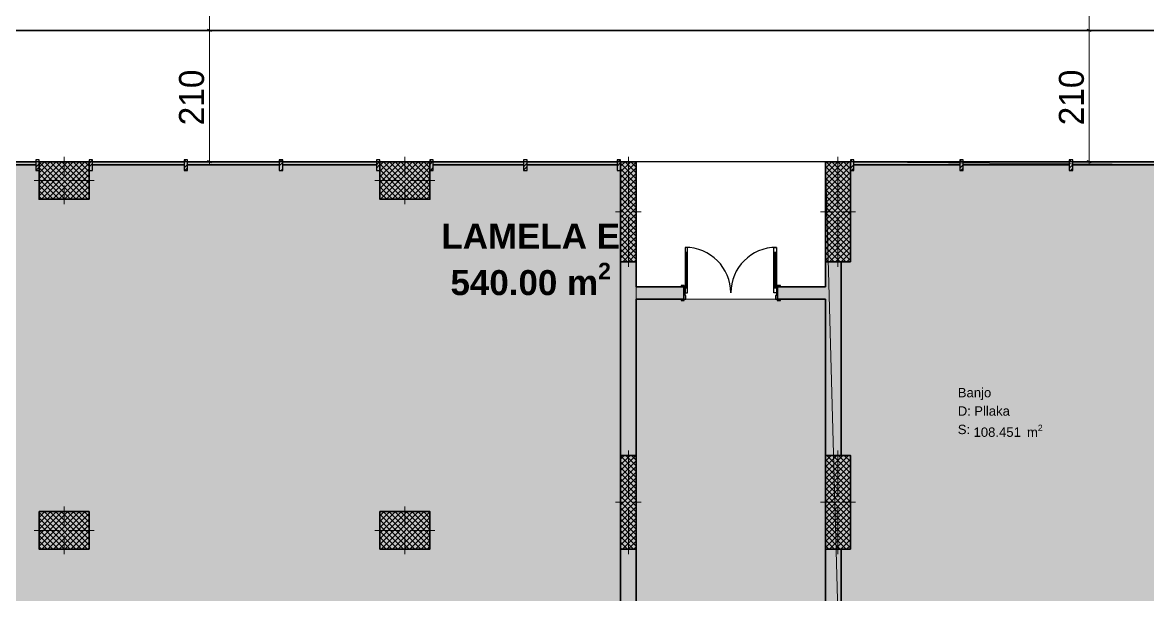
# Model space of a CAD drawing. Header units: millimetres. Extents: x -5491 to 122470, y -101890 to 30952.
# Drawn here: x 3784 to 21777, y -6926 to 2229 of the extents above; entities that cross this region are included whole.
import ezdxf
from ezdxf.enums import TextEntityAlignment as Align

# ---------------------------------------------------------------- set-up
doc = ezdxf.new("R2010")
doc.units = ezdxf.units.MM
doc.header["$MEASUREMENT"] = 0
for name, color, linetype in [('- lokalet e', 7, 'Continuous'), ('A - Alumil', 7, 'Continuous'), ('A - Dimensionimi', 7, 'Continuous'), ('A - Muret', 7, 'Continuous'), ('A - Pllaka Suteren', 7, 'Continuous'), ('A - Shtyllat', 7, 'Continuous'), ('Site & Landscape - Terrain', 7, 'Continuous')]:
    doc.layers.add(name, color=color, linetype=linetype)
for name, color, linetype, lineweight in [('- lokalet e_Pen_No__132', 255, 'Continuous', 0), ('0_Pen_No__132', 255, 'Continuous', 0), ('2D Drafting - General_Pen_No__102', 254, 'Continuous', 13), ('A - Alumil_Pen_No__102', 254, 'Continuous', 13), ('A - Alumil_Pen_No__42', 8, 'Continuous', 25), ('A - Fill Zone_Pen_No__102', 254, 'Continuous', 13), ('A - Muret_Pen_No__7', 7, 'Continuous', 35), ('A - Pllaka Suteren_Pen_No__42', 8, 'Continuous', 25), ('A - Shtyllat_Pen_No__1', 7, 'Continuous', 13), ('A - Shtyllat_Pen_No__7', 7, 'Continuous', 35), ('ARCHICAD Doors_Pen_No__42', 8, 'Continuous', 25), ('ARCHICAD Zone Stamps_Pen_No__1', 7, 'Continuous', 13), ('Site & Landscape - Terrain_Pen_No__42', 8, 'Continuous', 25)]:
    doc.layers.add(name, color=color, linetype=linetype, lineweight=lineweight)
for name, color, linetype, lineweight, true_color in [('A - Dimensionimi_Pen_No__156', 7, 'Continuous', 20, 0x54689e), ('A - Dimensionimi_Pen_No__176', 7, 'Continuous', 15, 0x93a0c6), ('A - Fill Zone_Pen_No__82', 7, 'Continuous', 20, 0xaaaaaa), ('A - Sutereni Polyline_Pen_No__4', 7, 'Continuous', 20, 0x029e21), ('Annotation - Text_Pen_No__82', 7, 'Continuous', 20, 0xaaaaaa)]:
    doc.layers.add(name, color=color, linetype=linetype, lineweight=lineweight, true_color=true_color)
doc.styles.add('GENERATED_STYLE_1', font='')
doc.styles.add('GENERATED_STYLE_2', font='')
doc.styles.add('GENERATED_STYLE_3', font='')
doc.styles.get('GENERATED_STYLE_1').set_extended_font_data('Arial')
doc.styles.get('GENERATED_STYLE_2').set_extended_font_data('Arial', bold=True)
doc.styles.get('GENERATED_STYLE_3').set_extended_font_data('Century Gothic')
doc.dimstyles.new('GENERATED_STYLE__1', dxfattribs={"dimtxt": 400, "dimasz": 47.5, "dimexe": 0.18, "dimexo": 0.0625, "dimgap": 0, "dimtad": 1, "dimdec": 0, "dimlfac": 0.1, "dimzin": 0, "dimdsep": 46, "dimtxsty": 'GENERATED_STYLE_3', "dimblk": 'ARROWHEAD_2', "dimblk1": 'ARROWHEAD_2', "dimblk2": 'ARROWHEAD_2', "dimcen": 0.09, "dimse1": 1, "dimse2": 1, "dimclrd": 256, "dimclre": 256, "dimclrt": 256, "dimadec": 0, "dimazin": 0, "dimtfac": 1, "dimtdec": 4, "dimtmove": 0, "dimatfit": 3, "dimfxl": 1, "dimtolj": 1, "dimtzin": 0, "dimarcsym": 0})
pattern_1 = [(45, (0, 0), (-45.96194, 45.96194), []), (135, (0, 0), (45.96194, 45.96194), [])]
pattern_2 = [(45, (0, 0), (-79.5495, 79.5495), []), (45, (-26.52, 26.52), (-79.5495, 79.5495), [])]

# ---------------------------------------------------------------- blocks, each defined once
blk = doc.blocks.new('Banjo_A - P26_3', base_point=(8469, -14651))
at = {"layer": '- lokalet e', "linetype": 'Continuous', "lineweight": 0, "true_color": 0x3f3f3f}
blk.add_hatch(color=250, dxfattribs=at).paths.add_polyline_path([(13322, -18946), (13350, -19001), (13350, -13601), (11600, -13601), (11850, -9401), (13600, -9401), (13600, 0), (0, 0), (55, -8581), (-1795, -8581), (-1795, -18946)])
at = {"layer": 'ARCHICAD Zone Stamps_Pen_No__1', "color": 7, "lineweight": 13, "insert": (8073, -14862), "char_height": 150, "attachment_point": 1, "style": 'GENERATED_STYLE_1'}
blk.add_mtext('\\A1;{\\pql;\\pt0,50;\\fArial|b0|i0|c0|p34;266.822\\fArial|b0|i0|c0|p34;\\A1{\\H.66x;\\S^  ;}\\fArial|b0|i0|c0|p34; m\\fArial|b0|i0|c0|p34;\\A1{\\H.66x;\\S2^  ;}}', dxfattribs=at)
at = {"layer": 'ARCHICAD Zone Stamps_Pen_No__1', "color": 7, "lineweight": 13, "style": 'GENERATED_STYLE_1'}
for tag, p in [('ROOM_NAME', (7820, -14273)), ('DUMMY_849', (8344, -14238)), ('floorCode', (7820, -14567)), ('stFloorCovering', (8084, -14567)), ('measuredAreaCode', (7820, -14862))]:
    blk.add_attdef(tag, text='', height=150, dxfattribs=at).set_placement(p, align=Align.TOP_LEFT)
blk = doc.blocks.new('Banjo_A - P27_4', base_point=(19392, -3998))
at = {"layer": '- lokalet e', "linetype": 'Continuous', "lineweight": 0, "true_color": 0x3f3f3f}
blk.add_hatch(color=250, dxfattribs=at).paths.add_polyline_path([(16978, -18946), (23178, -18946), (23178, -55), (16625, 0), (16875, -9151), (18900, -9151), (19048, -14536), (16950, -14751)])
at = {"layer": 'ARCHICAD Zone Stamps_Pen_No__1', "color": 7, "lineweight": 13, "insert": (18995, -4209), "char_height": 150, "attachment_point": 1, "style": 'GENERATED_STYLE_1'}
blk.add_mtext('\\A1;{\\pql;\\pt0,50;\\fArial|b0|i0|c0|p34;108.451\\fArial|b0|i0|c0|p34;\\A1{\\H.66x;\\S^  ;}\\fArial|b0|i0|c0|p34; m\\fArial|b0|i0|c0|p34;\\A1{\\H.66x;\\S2^  ;}}', dxfattribs=at)
at = {"layer": 'ARCHICAD Zone Stamps_Pen_No__1', "color": 7, "lineweight": 13, "style": 'GENERATED_STYLE_1'}
for tag, p in [('DUMMY_849', (19267, -3585)), ('ROOM_NAME', (18743, -3620)), ('floorCode', (18743, -3914)), ('stFloorCovering', (19006, -3914)), ('measuredAreaCode', (18743, -4209))]:
    blk.add_attdef(tag, text='', height=150, dxfattribs=at).set_placement(p, align=Align.TOP_LEFT)
blk = doc.blocks.new('Koridori_A - P34_11', base_point=(14961, -10940))
at = {"linetype": 'Continuous', "lineweight": 0, "true_color": 0x3f3f3f}
blk.add_hatch(color=250, dxfattribs=at).paths.add_polyline_path([(13625, -11391), (16669, -11367), (16669, -11376), (18645, -11376), (18650, -9421), (16625, -9401), (16625, -2200), (13600, -2200), (13600, -9401), (11850, -9401), (11850, -11401), (13625, -11376)])
at = {"layer": 'ARCHICAD Zone Stamps_Pen_No__1', "color": 7, "lineweight": 13, "char_height": 150, "attachment_point": 1, "style": 'GENERATED_STYLE_1'}
for s, insert in [('\\A1;{\\pql;\\pt0,50;\\fArial|b0|i0|c0|p34;35.220\\fArial|b0|i0|c0|p34;\\A1{\\H.66x;\\S^  ;}\\fArial|b0|i0|c0|p34; m\\fArial|b0|i0|c0|p34;\\A1{\\H.66x;\\S2^  ;}}', (14622, -10856)), ('\\A1;{\\pql;\\pt0,50;\\fArial|b0|i0|c0|p34;31.98\\fArial|b0|i0|c0|p34;\\A1{\\H.66x;\\S^  ;}\\fArial|b0|i0|c0|p34; m\\fArial|b0|i0|c0|p34;\\A1{\\H.66x;\\S^  ;}}', (14622, -11151))]:
    blk.add_mtext(s, dxfattribs=dict(at, insert=insert))
at = {"layer": 'ARCHICAD Zone Stamps_Pen_No__1', "color": 7, "lineweight": 13, "style": 'GENERATED_STYLE_1'}
for tag, p in [('ROOM_NAME', (14370, -10561)), ('DUMMY_849', (15076, -10527)), ('measuredAreaCode', (14370, -10856)), ('perimeterCode', (14370, -11151))]:
    blk.add_attdef(tag, text='', height=150, dxfattribs=at).set_placement(p, align=Align.TOP_LEFT)
blk = doc.blocks.new('Slab_1', base_point=(-1850, -19001))
at = {"layer": 'A - Pllaka Suteren_Pen_No__42', "color": 8, "linetype": 'Continuous', "lineweight": 25, "flags": 128}
blk.add_lwpolyline([(-1850, -19001), (52100, -19001), (52100, 0), (0, 0), (0, -8551), (-1850, -8551)], close=True, dxfattribs=at)
blk = doc.blocks.new('Slab_4', base_point=(59074, 6104))
at = {"layer": 'Site & Landscape - Terrain_Pen_No__42', "color": 8, "linetype": 'Continuous', "lineweight": 25, "flags": 128}
blk.add_lwpolyline([(59074, 6104), (52721, 6103, 0.198851), (51661, 5663), (50039, 4042, -0.198912), (48979, 3603), (3164, 3603, -0.198912), (2103, 4042), (478, 5667, 0.197577), (-575, 6106), (-672, 6106, 0.177982), (-3872, 4887), (-5491, 2967), (-4347, 2002), (-3440, 3129, -0.160167), (-1544, 4452, -0.275923), (-52, 4076), (1482, 2542, 0.198912), (2542, 2103), (49600, 2103, 0.198912), (50661, 2542), (52283, 4164, -0.198886), (53344, 4604), (59074, 4604)], format="xyb", close=True, dxfattribs=at)
blk = doc.blocks.new('Morph_1')
at = {"layer": 'Site & Landscape - Terrain_Pen_No__42', "color": 8, "linetype": 'Continuous', "lineweight": 25, "flags": 128}
for points in [[(0, 2103), (49600, 2103), (49661, 2103), (49783, 2113), (49904, 2133), (50023, 2162), (50139, 2201), (50251, 2250), (50359, 2308), (50462, 2374), (50560, 2448), (50661, 2542), (52283, 4164), (52384, 4258), (52481, 4332), (52584, 4399), (52692, 4456), (52805, 4505), (52921, 4544), (53039, 4574), (53160, 4594), (53282, 4604), (53344, 4604), (59074, 4604)], [(73150, 2), (1, -5)]]:
    blk.add_lwpolyline(points, dxfattribs=at)
blk = doc.blocks.new('*D317')
at = {"layer": 'A - Dimensionimi_Pen_No__176', "color": 253, "linetype": 'Continuous', "lineweight": 15, "true_color": 0x93a0c6}
for p, q in [((6742, 2121), (6805, 2085)), ((6773, 0), (6773, 2103)), ((6742, 18), (6805, -18)), ((6820, 0), (6727, 0)), ((6773, -31), (6773, 0))]:
    blk.add_line(p, q, dxfattribs=at)
at = {"layer": 'A - Dimensionimi_Pen_No__156', "color": 165, "lineweight": 20, "true_color": 0x54689e, "insert": (6693, 583), "char_height": 400, "attachment_point": 7, "rotation": 90, "style": 'GENERATED_STYLE_3'}
blk.add_mtext('\\A1;{\\pql;\\fCentury Gothic|b0|i0|c0|p34;210}', dxfattribs=at)
blk = doc.blocks.new('ARROWHEAD_2')
at = {"color": 0, "linetype": 'Continuous', "lineweight": 0}
for p, q in [((0, 0), (-1, 0)), ((-0.38, -0.66), (0.38, 0.66))]:
    blk.add_line(p, q, dxfattribs=at)
blk = doc.blocks.new('*D319')
at = {"layer": 'A - Dimensionimi_Pen_No__176', "color": 253, "linetype": 'Continuous', "lineweight": 15, "true_color": 0x93a0c6}
for p, q in [((6820, 3603), (6727, 3603)), ((6742, 3621), (6805, 3585)), ((6773, 2103), (6773, 3603)), ((6820, 2103), (6727, 2103)), ((6742, 2121), (6805, 2085)), ((6773, 0), (6773, 2103))]:
    blk.add_line(p, q, dxfattribs=at)
at = {"layer": 'A - Dimensionimi_Pen_No__156', "color": 165, "lineweight": 20, "true_color": 0x54689e, "insert": (6693, 2384), "char_height": 400, "attachment_point": 7, "rotation": 90, "style": 'GENERATED_STYLE_3'}
blk.add_mtext('\\A1;{\\pql;\\fCentury Gothic|b0|i0|c0|p34;150}', dxfattribs=at)
blk = doc.blocks.new('*D323')
at = {"layer": 'A - Dimensionimi_Pen_No__176', "color": 253, "linetype": 'Continuous', "lineweight": 15, "true_color": 0x93a0c6}
for p, q in [((20813, 2121), (20876, 2085)), ((20845, 0), (20845, 2103)), ((20813, 18), (20876, -18)), ((20892, 0), (20798, 0)), ((20845, -31), (20845, 0))]:
    blk.add_line(p, q, dxfattribs=at)
at = {"layer": 'A - Dimensionimi_Pen_No__156', "color": 165, "lineweight": 20, "true_color": 0x54689e, "insert": (20765, 583), "char_height": 400, "attachment_point": 7, "rotation": 90, "style": 'GENERATED_STYLE_3'}
blk.add_mtext('\\A1;{\\pql;\\fCentury Gothic|b0|i0|c0|p34;210}', dxfattribs=at)
blk = doc.blocks.new('*D324')
at = {"layer": 'A - Dimensionimi_Pen_No__176', "color": 253, "linetype": 'Continuous', "lineweight": 15, "true_color": 0x93a0c6}
for p, q in [((20892, 3603), (20798, 3603)), ((20813, 3621), (20876, 3585)), ((20845, 2103), (20845, 3603)), ((20892, 2103), (20798, 2103)), ((20813, 2121), (20876, 2085)), ((20845, 0), (20845, 2103))]:
    blk.add_line(p, q, dxfattribs=at)
at = {"layer": 'A - Dimensionimi_Pen_No__156', "color": 165, "lineweight": 20, "true_color": 0x54689e, "insert": (20765, 2384), "char_height": 400, "attachment_point": 7, "rotation": 90, "style": 'GENERATED_STYLE_3'}
blk.add_mtext('\\A1;{\\pql;\\fCentury Gothic|b0|i0|c0|p34;150}', dxfattribs=at)
blk = doc.blocks.new('*D328')
at = {"layer": 'A - Dimensionimi_Pen_No__176', "color": 253, "linetype": 'Continuous', "lineweight": 15, "true_color": 0x93a0c6}
for p, q in [((40654, 2121), (40717, 2085)), ((40685, 0), (40685, 2103)), ((40654, 18), (40717, -18)), ((40732, 0), (40638, 0)), ((40685, -31), (40685, 0))]:
    blk.add_line(p, q, dxfattribs=at)
at = {"layer": 'A - Dimensionimi_Pen_No__156', "color": 165, "lineweight": 20, "true_color": 0x54689e, "insert": (40605, 583), "char_height": 400, "attachment_point": 7, "rotation": 90, "style": 'GENERATED_STYLE_3'}
blk.add_mtext('\\A1;{\\pql;\\fCentury Gothic|b0|i0|c0|p34;210}', dxfattribs=at)
blk = doc.blocks.new('*D329')
at = {"layer": 'A - Dimensionimi_Pen_No__176', "color": 253, "linetype": 'Continuous', "lineweight": 15, "true_color": 0x93a0c6}
for p, q in [((40732, 3603), (40638, 3603)), ((40654, 3621), (40717, 3585)), ((40685, 2103), (40685, 3603)), ((40732, 2103), (40638, 2103)), ((40654, 2121), (40717, 2085)), ((40685, 0), (40685, 2103))]:
    blk.add_line(p, q, dxfattribs=at)
at = {"layer": 'A - Dimensionimi_Pen_No__156', "color": 165, "lineweight": 20, "true_color": 0x54689e, "insert": (40605, 2384), "char_height": 400, "attachment_point": 7, "rotation": 90, "style": 'GENERATED_STYLE_3'}
blk.add_mtext('\\A1;{\\pql;\\fCentury Gothic|b0|i0|c0|p34;150}', dxfattribs=at)
blk = doc.blocks.new('Wall_172', base_point=(16625, 0))
at = {"layer": 'A - Muret', "linetype": 'Continuous', "lineweight": 0, "true_color": 0x000000}
for points in [[(16875, -1600), (16625, -1600), (16625, -4700), (16875, -4700)], [(16625, -9151), (16875, -9151), (16875, -6200), (16625, -6200)], [(16875, -9151), (16625, -9401), (16875, -9401)], [(16625, -9151), (16625, -9401), (16875, -9151)]]:
    blk.add_hatch(color=18, dxfattribs=at).paths.add_polyline_path(points)
at = {"layer": 'A - Muret_Pen_No__7', "color": 7, "linetype": 'Continuous', "lineweight": 35, "flags": 128}
for points in [[(16625, -1600), (16625, -2000)], [(16875, -4700), (16875, -1600)], [(16625, -2200), (16625, -4700)], [(16625, -6200), (16625, -9401)], [(16875, -7151), (16875, -6200)], [(16875, -9151), (16875, -7351)], [(16625, -9401), (16875, -9401)]]:
    blk.add_lwpolyline(points, dxfattribs=at)
blk = doc.blocks.new('Wall_177', base_point=(13600, -9401))
at = {"layer": 'A - Muret', "linetype": 'Continuous', "lineweight": 0, "true_color": 0x000000}
for points in [[(13600, -1600), (13350, -1600), (13350, -4700), (13600, -4700)], [(13350, -9201), (13600, -9201), (13600, -6200), (13350, -6200)], [(13600, -9201), (13525, -9201), (13525, -9401), (13600, -9401)]]:
    blk.add_hatch(color=18, dxfattribs=at).paths.add_polyline_path(points)
at = {"layer": 'A - Muret_Pen_No__7', "color": 7, "linetype": 'Continuous', "lineweight": 35}
for p, q in [((13600, -9401), (13600, -9201)), ((13525, -9401), (13600, -9401))]:
    blk.add_line(p, q, dxfattribs=at)
at = {"layer": 'A - Muret_Pen_No__7', "color": 7, "linetype": 'Continuous', "lineweight": 35, "flags": 128}
for points in [[(13350, -1600), (13350, -4700)], [(13600, -2000), (13600, -1600)], [(13600, -4700), (13600, -2200)], [(13350, -6200), (13350, -9201)], [(13600, -9201), (13600, -6200)], [(13525, -9201), (13350, -9201)]]:
    blk.add_lwpolyline(points, dxfattribs=at)
blk = doc.blocks.new('Metal Double Door 25_2')
at = {"layer": 'ARCHICAD Doors_Pen_No__42', "color": 8, "linetype": 'Continuous', "lineweight": 25}
for p, q in [((-730, 730), (-730, 650)), ((-690, 730), (-730, 730)), ((-690, 650), (-690, 730)), ((690, 650), (690, 730)), ((690, 730), (730, 730)), ((730, 730), (730, 650)), ((-730, 650), (-690, 650)), ((-710, 650), (-710, 80)), ((730, 650), (690, 650)), ((710, 650), (710, 80)), ((-743, 119), (-793, 119)), ((-793, 119), (-793, 100)), ((-793, 100), (-743, 100)), ((-750, 100), (-793, 100)), ((-750, 100), (-793, 100)), ((-731, 100), (-750, 100)), ((-750, 100), (-750, 0)), ((-750, 0), (-750, 100)), ((-750, 0), (-750, 100)), ((-750, 0), (-731, 0)), ((-730, 0), (-750, 0)), ((-750, 0), (-750, -100)), ((-750, -100), (-750, 0)), ((-750, -100), (-750, 0)), ((-743, 100), (-743, 119)), ((-731, 0), (-731, 100)), ((-690, 80), (-730, 80)), ((-730, 80), (-730, 0)), ((-730, -40), (-730, 0)), ((-730, 0), (-690, 0)), ((-690, 0), (-690, 80)), ((690, 0), (690, 80)), ((690, 80), (730, 80)), ((730, 0), (690, 0)), ((730, 80), (730, 0)), ((750, 0), (730, 0)), ((730, 0), (730, -40)), ((750, 100), (731, 100)), ((731, 100), (731, 0)), ((731, 0), (750, 0)), ((793, 119), (743, 119)), ((743, 119), (743, 100)), ((743, 100), (793, 100)), ((750, 0), (750, 100)), ((750, 0), (750, 100)), ((750, 0), (750, 100)), ((750, 100), (793, 100)), ((750, 100), (793, 100)), ((750, -100), (750, 0)), ((750, -100), (750, 0)), ((750, -100), (750, 0)), ((793, 100), (793, 119)), ((-743, -100), (-793, -100)), ((-793, -100), (-793, -119)), ((-750, -100), (-793, -100)), ((-750, -100), (-793, -100)), ((-793, -119), (-743, -119)), ((-750, -100), (-718, -100)), ((-743, -119), (-743, -100)), ((-718, -40), (-730, -40)), ((-718, -100), (-718, -40)), ((730, -40), (718, -40)), ((718, -40), (718, -100)), ((718, -100), (750, -100)), ((793, -100), (743, -100)), ((743, -100), (743, -119)), ((743, -119), (793, -119)), ((750, -100), (793, -100)), ((750, -100), (793, -100)), ((793, -119), (793, -100))]:
    blk.add_line(p, q, dxfattribs=at)
at = {"layer": 'ARCHICAD Doors_Pen_No__42', "color": 8, "linetype": 'Continuous', "lineweight": 25, "flags": 128}
for points in [[(-730, 650), (-730, 80), (-710, 80), (-710, 650)], [(-710, 650), (-710, 80), (-690, 80), (-690, 650)], [(710, 650), (710, 80), (690, 80), (690, 650)], [(730, 650), (730, 80), (710, 80), (710, 650)]]:
    blk.add_lwpolyline(points, close=True, dxfattribs=at)
at = {"layer": 'ARCHICAD Doors_Pen_No__42', "color": 8, "linetype": 'Continuous', "lineweight": 25}
for centre, start, end in [((-730, 0), 0, 90), ((730, 0), 90, 180)]:
    blk.add_arc(centre, 730, start, end, dxfattribs=at)
blk = doc.blocks.new('Wall_197', base_point=(13600, -2200))
at = {"layer": 'A - Muret', "linetype": 'Continuous', "lineweight": 0, "true_color": 0x000000}
for points in [[(13600, -2200), (14362, -2200), (14362, -2000), (13600, -2000)], [(15862, -2200), (16625, -2200), (16625, -2000), (15862, -2000)]]:
    blk.add_hatch(color=18, dxfattribs=at).paths.add_polyline_path(points)
at = {"layer": 'A - Muret_Pen_No__7', "color": 7, "linetype": 'Continuous', "lineweight": 35}
for p, q in [((14362, -2000), (14320, -2000)), ((14362, -2100), (14362, -2000)), ((14362, -2200), (14362, -2100)), ((15862, -2000), (15906, -2000)), ((15862, -2100), (15862, -2000)), ((15862, -2200), (15862, -2100)), ((14362, -2200), (14320, -2200)), ((15862, -2200), (15906, -2200))]:
    blk.add_line(p, q, dxfattribs=at)
at = {"layer": 'A - Muret_Pen_No__7', "color": 7, "linetype": 'Continuous', "lineweight": 35, "flags": 128}
for points in [[(14362, -2000), (13600, -2000)], [(16625, -2000), (15862, -2000)], [(13600, -2200), (14362, -2200)], [(15862, -2200), (16625, -2200)]]:
    blk.add_lwpolyline(points, dxfattribs=at)
at = {"layer": 'ARCHICAD Doors_Pen_No__42', "color": 8, "linetype": 'Continuous', "lineweight": 25, "zscale": 1000}
blk.add_blockref('Metal Double Door 25_2', (15112, -2100), dxfattribs=at)
blk = doc.blocks.new('Wall_230', base_point=(950, 0))
at = {"layer": 'A - Muret', "linetype": 'Continuous', "lineweight": 0, "true_color": 0x000000}
for points in [[(1005, 0), (1005, -50), (2475, -50), (2475, 0)], [(2530, 0), (2530, -50), (3995, -50), (3995, 0)]]:
    blk.add_hatch(color=18, dxfattribs=at).paths.add_polyline_path(points)
at = {"layer": 'A - Muret_Pen_No__7', "color": 7, "linetype": 'Continuous', "lineweight": 35, "flags": 128}
for points in [[(2475, 0), (1005, 0)], [(1005, -50), (2475, -50)], [(3995, 0), (2530, 0)], [(2530, -50), (3995, -50)]]:
    blk.add_lwpolyline(points, dxfattribs=at)
blk = doc.blocks.new('Wall_231', base_point=(4850, 0))
at = {"layer": 'A - Muret', "linetype": 'Continuous', "lineweight": 0, "true_color": 0x000000}
for points in [[(6370, 0), (4905, 0), (4905, -50), (6370, -50)], [(7945, -50), (9445, -50), (9445, 0), (7945, 0)], [(6425, -50), (7890, -50), (7890, 0), (6425, 0)]]:
    blk.add_hatch(color=18, dxfattribs=at).paths.add_polyline_path(points)
at = {"layer": 'A - Muret_Pen_No__7', "color": 7, "linetype": 'Continuous', "lineweight": 35, "flags": 128}
for points in [[(6370, 0), (4905, 0)], [(4905, -50), (6370, -50)], [(7890, 0), (6425, 0)], [(6425, -50), (7890, -50)], [(9445, 0), (7945, 0)], [(7945, -50), (9445, -50)]]:
    blk.add_lwpolyline(points, dxfattribs=at)
blk = doc.blocks.new('Wall_232', base_point=(10300, 0))
at = {"layer": 'A - Muret', "linetype": 'Continuous', "lineweight": 0, "true_color": 0x000000}
for points in [[(10355, 0), (10355, -50), (11800, -50), (11800, 0)], [(11855, 0), (11855, -50), (13295, -50), (13295, 0)]]:
    blk.add_hatch(color=18, dxfattribs=at).paths.add_polyline_path(points)
at = {"layer": 'A - Muret_Pen_No__7', "color": 7, "linetype": 'Continuous', "lineweight": 35, "flags": 128}
for points in [[(11800, 0), (10355, 0)], [(10355, -50), (11800, -50)], [(13295, 0), (11855, 0)], [(11855, -50), (13295, -50)]]:
    blk.add_lwpolyline(points, dxfattribs=at)
blk = doc.blocks.new('Wall_240', base_point=(17025, 0))
at = {"layer": 'A - Muret', "linetype": 'Continuous', "lineweight": 0, "true_color": 0x000000}
for points in [[(17080, 0), (17080, -50), (18775, -50), (18775, 0)], [(18830, -50), (20525, -50), (20525, 0), (18830, 0)], [(20580, -50), (22295, -50), (22295, 0), (20580, 0)]]:
    blk.add_hatch(color=18, dxfattribs=at).paths.add_polyline_path(points)
at = {"layer": 'A - Muret_Pen_No__7', "color": 7, "linetype": 'Continuous', "lineweight": 35, "flags": 128}
for points in [[(18775, 0), (17080, 0)], [(17080, -50), (18775, -50)], [(20525, 0), (18830, 0)], [(18830, -50), (20525, -50)], [(22295, 0), (20580, 0)], [(20580, -50), (22295, -50)]]:
    blk.add_lwpolyline(points, dxfattribs=at)
blk = doc.blocks.new('Column_49', base_point=(4450, -300))
at = {"layer": 'A - Shtyllat', "linetype": 'Continuous', "lineweight": 0, "true_color": 0x000000}
h = blk.add_hatch(dxfattribs=at)
h.set_pattern_fill('Concrete_Block', color=18, style=0, pattern_type=2)
h.set_pattern_definition(pattern_1)
h.paths.add_polyline_path([(4050, 0), (4050, -600), (4850, -600), (4850, 0)])
at = {"layer": 'A - Shtyllat_Pen_No__1', "color": 7, "linetype": 'Continuous', "lineweight": 13}
for p, q in [((4450, -220), (4450, 80)), ((4370, -300), (3970, -300)), ((4530, -300), (4930, -300)), ((4450, -380), (4450, -680))]:
    blk.add_line(p, q, dxfattribs=at)
blk.add_point((4450, -300), dxfattribs=at)
at = {"layer": 'A - Shtyllat_Pen_No__7', "color": 7, "linetype": 'Continuous', "lineweight": 35, "flags": 128}
blk.add_lwpolyline([(4050, 0), (4050, -600), (4850, -600), (4850, 0)], close=True, dxfattribs=at)
blk = doc.blocks.new('Column_50', base_point=(4450, -5900))
at = {"layer": 'A - Shtyllat', "linetype": 'Continuous', "lineweight": 0, "true_color": 0x000000}
h = blk.add_hatch(dxfattribs=at)
h.set_pattern_fill('Concrete_Block', color=18, style=0, pattern_type=2)
h.set_pattern_definition(pattern_1)
h.paths.add_polyline_path([(4050, -5600), (4050, -6200), (4850, -6200), (4850, -5600)])
at = {"layer": 'A - Shtyllat_Pen_No__1', "color": 7, "linetype": 'Continuous', "lineweight": 13}
for p, q in [((4450, -5820), (4450, -5520)), ((4370, -5900), (3970, -5900)), ((4530, -5900), (4930, -5900)), ((4450, -5980), (4450, -6280))]:
    blk.add_line(p, q, dxfattribs=at)
blk.add_point((4450, -5900), dxfattribs=at)
at = {"layer": 'A - Shtyllat_Pen_No__7', "color": 7, "linetype": 'Continuous', "lineweight": 35, "flags": 128}
blk.add_lwpolyline([(4050, -5600), (4050, -6200), (4850, -6200), (4850, -5600)], close=True, dxfattribs=at)
blk = doc.blocks.new('Column_54', base_point=(16825, -800))
at = {"layer": 'A - Shtyllat', "linetype": 'Continuous', "lineweight": 0, "true_color": 0x000000}
h = blk.add_hatch(dxfattribs=at)
h.set_pattern_fill('Concrete_Block', color=18, style=0, pattern_type=2)
h.set_pattern_definition(pattern_1)
h.paths.add_polyline_path([(16625, -1600), (17025, -1600), (17025, 0), (16625, 0)])
at = {"layer": 'A - Shtyllat_Pen_No__1', "color": 7, "linetype": 'Continuous', "lineweight": 13}
for p, q in [((16825, -720), (16825, 80)), ((16745, -800), (16545, -800)), ((16825, -880), (16825, -1680)), ((16905, -800), (17105, -800))]:
    blk.add_line(p, q, dxfattribs=at)
blk.add_point((16825, -800), dxfattribs=at)
at = {"layer": 'A - Shtyllat_Pen_No__7', "color": 7, "linetype": 'Continuous', "lineweight": 35, "flags": 128}
blk.add_lwpolyline([(16625, -1600), (17025, -1600), (17025, 0), (16625, 0)], close=True, dxfattribs=at)
blk = doc.blocks.new('Column_64', base_point=(16825, -5450))
at = {"layer": 'A - Shtyllat', "linetype": 'Continuous', "lineweight": 0, "true_color": 0x000000}
h = blk.add_hatch(dxfattribs=at)
h.set_pattern_fill('Concrete_Block', color=18, style=0, pattern_type=2)
h.set_pattern_definition(pattern_1)
h.paths.add_polyline_path([(16625, -6200), (17025, -6200), (17025, -4700), (16625, -4700)])
at = {"layer": 'A - Shtyllat_Pen_No__1', "color": 7, "linetype": 'Continuous', "lineweight": 13}
for p, q in [((16825, -5370), (16825, -4620)), ((16745, -5450), (16545, -5450)), ((16825, -5530), (16825, -6280)), ((16905, -5450), (17105, -5450))]:
    blk.add_line(p, q, dxfattribs=at)
blk.add_point((16825, -5450), dxfattribs=at)
at = {"layer": 'A - Shtyllat_Pen_No__7', "color": 7, "linetype": 'Continuous', "lineweight": 35, "flags": 128}
blk.add_lwpolyline([(16625, -6200), (17025, -6200), (17025, -4700), (16625, -4700)], close=True, dxfattribs=at)
blk = doc.blocks.new('Column_89', base_point=(9900, -300))
at = {"layer": 'A - Shtyllat', "linetype": 'Continuous', "lineweight": 0, "true_color": 0x000000}
h = blk.add_hatch(dxfattribs=at)
h.set_pattern_fill('Concrete_Block', color=18, style=0, pattern_type=2)
h.set_pattern_definition(pattern_1)
h.paths.add_polyline_path([(9500, 0), (9500, -600), (10300, -600), (10300, 0)])
at = {"layer": 'A - Shtyllat_Pen_No__1', "color": 7, "linetype": 'Continuous', "lineweight": 13}
for p, q in [((9900, -220), (9900, 80)), ((9820, -300), (9420, -300)), ((9980, -300), (10380, -300)), ((9900, -380), (9900, -680))]:
    blk.add_line(p, q, dxfattribs=at)
blk.add_point((9900, -300), dxfattribs=at)
at = {"layer": 'A - Shtyllat_Pen_No__7', "color": 7, "linetype": 'Continuous', "lineweight": 35, "flags": 128}
blk.add_lwpolyline([(9500, 0), (9500, -600), (10300, -600), (10300, 0)], close=True, dxfattribs=at)
blk = doc.blocks.new('Column_90', base_point=(9900, -5900))
at = {"layer": 'A - Shtyllat', "linetype": 'Continuous', "lineweight": 0, "true_color": 0x000000}
h = blk.add_hatch(dxfattribs=at)
h.set_pattern_fill('Concrete_Block', color=18, style=0, pattern_type=2)
h.set_pattern_definition(pattern_1)
h.paths.add_polyline_path([(9500, -5600), (9500, -6200), (10300, -6200), (10300, -5600)])
at = {"layer": 'A - Shtyllat_Pen_No__1', "color": 7, "linetype": 'Continuous', "lineweight": 13}
for p, q in [((9900, -5820), (9900, -5520)), ((9820, -5900), (9420, -5900)), ((9980, -5900), (10380, -5900)), ((9900, -5980), (9900, -6280))]:
    blk.add_line(p, q, dxfattribs=at)
blk.add_point((9900, -5900), dxfattribs=at)
at = {"layer": 'A - Shtyllat_Pen_No__7', "color": 7, "linetype": 'Continuous', "lineweight": 35, "flags": 128}
blk.add_lwpolyline([(9500, -5600), (9500, -6200), (10300, -6200), (10300, -5600)], close=True, dxfattribs=at)
blk = doc.blocks.new('Column_93', base_point=(13475, -800))
at = {"layer": 'A - Shtyllat', "linetype": 'Continuous', "lineweight": 0, "true_color": 0x000000}
h = blk.add_hatch(dxfattribs=at)
h.set_pattern_fill('Concrete_Block', color=18, style=0, pattern_type=2)
h.set_pattern_definition(pattern_1)
h.paths.add_polyline_path([(13350, -1600), (13600, -1600), (13600, 0), (13350, 0)])
at = {"layer": 'A - Shtyllat_Pen_No__1', "color": 7, "linetype": 'Continuous', "lineweight": 13}
for p, q in [((13475, -720), (13475, 80)), ((13395, -800), (13270, -800)), ((13475, -880), (13475, -1680)), ((13555, -800), (13680, -800))]:
    blk.add_line(p, q, dxfattribs=at)
blk.add_point((13475, -800), dxfattribs=at)
at = {"layer": 'A - Shtyllat_Pen_No__7', "color": 7, "linetype": 'Continuous', "lineweight": 35, "flags": 128}
blk.add_lwpolyline([(13350, -1600), (13600, -1600), (13600, 0), (13350, 0)], close=True, dxfattribs=at)
blk = doc.blocks.new('Column_94', base_point=(13475, -5450))
at = {"layer": 'A - Shtyllat', "linetype": 'Continuous', "lineweight": 0, "true_color": 0x000000}
h = blk.add_hatch(dxfattribs=at)
h.set_pattern_fill('Concrete_Block', color=18, style=0, pattern_type=2)
h.set_pattern_definition(pattern_1)
h.paths.add_polyline_path([(13350, -6200), (13600, -6200), (13600, -4700), (13350, -4700)])
at = {"layer": 'A - Shtyllat_Pen_No__1', "color": 7, "linetype": 'Continuous', "lineweight": 13}
for p, q in [((13475, -5370), (13475, -4620)), ((13395, -5450), (13270, -5450)), ((13475, -5530), (13475, -6280)), ((13555, -5450), (13680, -5450))]:
    blk.add_line(p, q, dxfattribs=at)
blk.add_point((13475, -5450), dxfattribs=at)
at = {"layer": 'A - Shtyllat_Pen_No__7', "color": 7, "linetype": 'Continuous', "lineweight": 35, "flags": 128}
blk.add_lwpolyline([(13350, -6200), (13600, -6200), (13600, -4700), (13350, -4700)], close=True, dxfattribs=at)
blk = doc.blocks.new('Column_99', base_point=(4022, -55))
at = {"layer": 'A - Alumil_Pen_No__102', "linetype": 'Continuous', "lineweight": 13}
h = blk.add_hatch(dxfattribs=at)
h.set_pattern_fill('Steel', color=254, style=0, pattern_type=2)
h.set_pattern_definition(pattern_2)
h.paths.add_polyline_path([(3995, -140), (4050, -140), (4050, 30), (3995, 30)])
at = {"layer": 'A - Alumil_Pen_No__42', "color": 8, "linetype": 'Continuous', "lineweight": 25, "flags": 128}
blk.add_lwpolyline([(3995, -140), (4050, -140), (4050, 30), (3995, 30)], close=True, dxfattribs=at)
blk = doc.blocks.new('Column_100', base_point=(4877, -55))
at = {"layer": 'A - Alumil_Pen_No__102', "linetype": 'Continuous', "lineweight": 13}
h = blk.add_hatch(dxfattribs=at)
h.set_pattern_fill('Steel', color=254, style=0, pattern_type=2)
h.set_pattern_definition(pattern_2)
h.paths.add_polyline_path([(4850, -140), (4905, -140), (4905, 30), (4850, 30)])
at = {"layer": 'A - Alumil_Pen_No__42', "color": 8, "linetype": 'Continuous', "lineweight": 25, "flags": 128}
blk.add_lwpolyline([(4850, -140), (4905, -140), (4905, 30), (4850, 30)], close=True, dxfattribs=at)
blk = doc.blocks.new('Column_101', base_point=(9472, -55))
at = {"layer": 'A - Alumil_Pen_No__102', "linetype": 'Continuous', "lineweight": 13}
h = blk.add_hatch(dxfattribs=at)
h.set_pattern_fill('Steel', color=254, style=0, pattern_type=2)
h.set_pattern_definition(pattern_2)
h.paths.add_polyline_path([(9445, -140), (9500, -140), (9500, 30), (9445, 30)])
at = {"layer": 'A - Alumil_Pen_No__42', "color": 8, "linetype": 'Continuous', "lineweight": 25, "flags": 128}
blk.add_lwpolyline([(9445, -140), (9500, -140), (9500, 30), (9445, 30)], close=True, dxfattribs=at)
blk = doc.blocks.new('Column_103', base_point=(6397, -55))
at = {"layer": 'A - Alumil_Pen_No__102', "linetype": 'Continuous', "lineweight": 13}
h = blk.add_hatch(dxfattribs=at)
h.set_pattern_fill('Steel', color=254, style=0, pattern_type=2)
h.set_pattern_definition(pattern_2)
h.paths.add_polyline_path([(6370, -140), (6425, -140), (6425, 30), (6370, 30)])
at = {"layer": 'A - Alumil_Pen_No__42', "color": 8, "linetype": 'Continuous', "lineweight": 25, "flags": 128}
blk.add_lwpolyline([(6370, -140), (6425, -140), (6425, 30), (6370, 30)], close=True, dxfattribs=at)
blk = doc.blocks.new('Column_104', base_point=(7917, -55))
at = {"layer": 'A - Alumil_Pen_No__102', "linetype": 'Continuous', "lineweight": 13}
h = blk.add_hatch(dxfattribs=at)
h.set_pattern_fill('Steel', color=254, style=0, pattern_type=2)
h.set_pattern_definition(pattern_2)
h.paths.add_polyline_path([(7890, -140), (7945, -140), (7945, 30), (7890, 30)])
at = {"layer": 'A - Alumil_Pen_No__42', "color": 8, "linetype": 'Continuous', "lineweight": 25, "flags": 128}
blk.add_lwpolyline([(7890, -140), (7945, -140), (7945, 30), (7890, 30)], close=True, dxfattribs=at)
blk = doc.blocks.new('Column_105', base_point=(10328, -55))
at = {"layer": 'A - Alumil_Pen_No__102', "linetype": 'Continuous', "lineweight": 13}
h = blk.add_hatch(dxfattribs=at)
h.set_pattern_fill('Steel', color=254, style=0, pattern_type=2)
h.set_pattern_definition(pattern_2)
h.paths.add_polyline_path([(10300, -140), (10355, -140), (10355, 30), (10300, 30)])
at = {"layer": 'A - Alumil_Pen_No__42', "color": 8, "linetype": 'Continuous', "lineweight": 25, "flags": 128}
blk.add_lwpolyline([(10300, -140), (10355, -140), (10355, 30), (10300, 30)], close=True, dxfattribs=at)
blk = doc.blocks.new('Column_106', base_point=(13322, -55))
at = {"layer": 'A - Alumil_Pen_No__102', "linetype": 'Continuous', "lineweight": 13}
h = blk.add_hatch(dxfattribs=at)
h.set_pattern_fill('Steel', color=254, style=0, pattern_type=2)
h.set_pattern_definition(pattern_2)
h.paths.add_polyline_path([(13295, -140), (13350, -140), (13350, 30), (13295, 30)])
at = {"layer": 'A - Alumil_Pen_No__42', "color": 8, "linetype": 'Continuous', "lineweight": 25, "flags": 128}
blk.add_lwpolyline([(13295, -140), (13350, -140), (13350, 30), (13295, 30)], close=True, dxfattribs=at)
blk = doc.blocks.new('Column_107', base_point=(11828, -55))
at = {"layer": 'A - Alumil_Pen_No__102', "linetype": 'Continuous', "lineweight": 13}
h = blk.add_hatch(dxfattribs=at)
h.set_pattern_fill('Steel', color=254, style=0, pattern_type=2)
h.set_pattern_definition(pattern_2)
h.paths.add_polyline_path([(11800, -140), (11855, -140), (11855, 30), (11800, 30)])
at = {"layer": 'A - Alumil_Pen_No__42', "color": 8, "linetype": 'Continuous', "lineweight": 25, "flags": 128}
blk.add_lwpolyline([(11800, -140), (11855, -140), (11855, 30), (11800, 30)], close=True, dxfattribs=at)
blk = doc.blocks.new('Column_108', base_point=(17052, -55))
at = {"layer": 'A - Alumil_Pen_No__102', "linetype": 'Continuous', "lineweight": 13}
h = blk.add_hatch(dxfattribs=at)
h.set_pattern_fill('Steel', color=254, style=0, pattern_type=2)
h.set_pattern_definition(pattern_2)
h.paths.add_polyline_path([(17025, -140), (17080, -140), (17080, 30), (17025, 30)])
at = {"layer": 'A - Alumil_Pen_No__42', "color": 8, "linetype": 'Continuous', "lineweight": 25, "flags": 128}
blk.add_lwpolyline([(17025, -140), (17080, -140), (17080, 30), (17025, 30)], close=True, dxfattribs=at)
blk = doc.blocks.new('Column_110', base_point=(18802, -55))
at = {"layer": 'A - Alumil_Pen_No__102', "linetype": 'Continuous', "lineweight": 13}
h = blk.add_hatch(dxfattribs=at)
h.set_pattern_fill('Steel', color=254, style=0, pattern_type=2)
h.set_pattern_definition(pattern_2)
h.paths.add_polyline_path([(18775, -140), (18830, -140), (18830, 30), (18775, 30)])
at = {"layer": 'A - Alumil_Pen_No__42', "color": 8, "linetype": 'Continuous', "lineweight": 25, "flags": 128}
blk.add_lwpolyline([(18775, -140), (18830, -140), (18830, 30), (18775, 30)], close=True, dxfattribs=at)
blk = doc.blocks.new('Column_111', base_point=(20552, -55))
at = {"layer": 'A - Alumil_Pen_No__102', "linetype": 'Continuous', "lineweight": 13}
h = blk.add_hatch(dxfattribs=at)
h.set_pattern_fill('Steel', color=254, style=0, pattern_type=2)
h.set_pattern_definition(pattern_2)
h.paths.add_polyline_path([(20525, -140), (20580, -140), (20580, 30), (20525, 30)])
at = {"layer": 'A - Alumil_Pen_No__42', "color": 8, "linetype": 'Continuous', "lineweight": 25, "flags": 128}
blk.add_lwpolyline([(20525, -140), (20580, -140), (20580, 30), (20525, 30)], close=True, dxfattribs=at)

msp = doc.modelspace()

# ---------------------------------------------------------------- hatches: boundary and pattern name
at = {"layer": '2D Drafting - General_Pen_No__102', "linetype": 'Continuous', "lineweight": 0, "true_color": 0xf9f9f9}
msp.add_hatch(color=7, dxfattribs=at).paths.add_polyline_path([(16625, 0), (23050, 0), (23050, -19000.8), (16825, -19000.8), (16825, -14625.8), (18775, -14625.8), (18775, -11400.8), (18650, -11400.8), (18650, -9400.8), (16625, -9400.8)])
at = {"layer": 'A - Fill Zone_Pen_No__102', "linetype": 'Continuous', "lineweight": 0, "true_color": 0x141414}
msp.add_hatch(color=250, dxfattribs=at).paths.add_polyline_path([(16625, 0), (16625, -9400.8), (18650, -9400.8), (18650, -11400.8), (18775, -11400.8), (18775, -14625.8), (16825, -14625.8), (16825, -19000.8), (27400, -19000.8), (27400, 0)])
at = {"layer": 'A - Fill Zone_Pen_No__82', "linetype": 'Continuous', "lineweight": 0, "true_color": 0x111111}
msp.add_hatch(color=250, dxfattribs=at).paths.add_polyline_path([(-1850, -19000.8), (-1850, -8550.8), (0, -8550.8), (0, 0), (13600, 0), (13600, -9400.8), (11850, -9400.8), (11850, -11400.8), (11725, -11400.8), (11725, -13725.8), (13475, -13725.8), (13475, -19000.8)])

# ---------------------------------------------------------------- linework, layer by layer
at = {"layer": '- lokalet e_Pen_No__132', "color": 255, "linetype": 'Continuous', "lineweight": 0, "flags": 128}
for points in [[(13322.5, -18945.8), (13350, -19000.8), (13350, -13600.8), (11600, -13600.8), (11850, -9400.8), (13600, -9400.8), (13600, 0), (0, 0), (55, -8580.8), (-1795, -8580.8), (-1795, -18945.8)], [(16977.5, -18945.8), (23177.5, -18945.8), (23177.5, -55), (16625, 0), (16875, -9150.8), (18900, -9150.8), (19048.4, -14536.3), (16950, -14750.8)]]:
    msp.add_lwpolyline(points, close=True, dxfattribs=at)
at = {"layer": '0_Pen_No__132', "color": 255, "linetype": 'Continuous', "lineweight": 0, "flags": 128}
msp.add_lwpolyline([(13624.7, -11391.5), (16668.7, -11366.7), (16668.7, -11375.9), (18645, -11375.9), (18650, -9420.8), (16625, -9400.8), (16625, -2200), (13600, -2200), (13600, -9400.8), (11850, -9400.8), (11850, -11400.8), (13625, -11375.9)], close=True, dxfattribs=at)
at = {"layer": 'A - Sutereni Polyline_Pen_No__4', "color": 104, "linetype": 'Continuous', "lineweight": 20, "true_color": 0x029e21}
msp.add_lwpolyline([(27400, -19000.8), (-1850, -19000.8), (-1849.9, -8550.8), (0, -8550.8), (0, 0), (27400, 0)], close=True, dxfattribs=at)

# ---------------------------------------------------------------- block references
at = {"layer": '- lokalet e', "color": 254, "linetype": 'Continuous', "lineweight": 13}
for name, p in [('Banjo_A - P26_3', (8468.8, -14650.8)), ('Banjo_A - P27_4', (19391.6, -3997.9))]:
    msp.add_blockref(name, p, dxfattribs=at).add_auto_attribs({'ROOM_NAME': 'Banjo', 'floorCode': 'D: ', 'stFloorCovering': 'Pllaka', 'measuredAreaCode': 'S: '})
at = {"color": 254, "linetype": 'Continuous', "lineweight": 13}
msp.add_blockref('Koridori_A - P34_11', (14961.2, -10939.6), dxfattribs=at).add_auto_attribs({'ROOM_NAME': 'Koridori', 'measuredAreaCode': 'S: ', 'perimeterCode': 'P: '})
at = {"layer": 'A - Alumil', "color": 8, "lineweight": 25}
for name, p in [('Column_99', (4022.5, -55)), ('Column_100', (4877.5, -55)), ('Column_103', (6397.5, -55)), ('Column_104', (7917.5, -55)), ('Column_101', (9472.5, -55)), ('Column_105', (10327.5, -55)), ('Column_107', (11827.5, -55)), ('Column_106', (13322.5, -55)), ('Column_108', (17052.5, -55)), ('Column_110', (18802.5, -55)), ('Column_111', (20552.5, -55))]:
    msp.add_blockref(name, p, dxfattribs=at)
at = {"layer": 'A - Muret', "color": 7, "lineweight": 35}
for name, p in [('Wall_231', (4850, 0)), ('Wall_230', (950, 0)), ('Wall_232', (10300, 0)), ('Wall_240', (17025, 0)), ('Wall_197', (13600, -2200)), ('Wall_177', (13600, -9400.8)), ('Wall_172', (16625, 0))]:
    msp.add_blockref(name, p, dxfattribs=at)
at = {"layer": 'A - Pllaka Suteren', "color": 8, "linetype": 'Continuous', "lineweight": 25}
msp.add_blockref('Slab_1', (-1850, -19000.8), dxfattribs=at)
at = {"layer": 'A - Shtyllat', "color": 7, "lineweight": 35}
for name, p in [('Column_49', (4450, -300)), ('Column_89', (9900, -300)), ('Column_93', (13475, -800)), ('Column_54', (16825, -800)), ('Column_94', (13475, -5450)), ('Column_64', (16825, -5450)), ('Column_50', (4450, -5900)), ('Column_90', (9900, -5900))]:
    msp.add_blockref(name, p, dxfattribs=at)
at = {"layer": 'Site & Landscape - Terrain', "color": 8, "linetype": 'Continuous', "lineweight": 25}
msp.add_blockref('Slab_4', (59074.3, 6104.3), dxfattribs=at)
at = {"layer": 'Site & Landscape - Terrain', "linetype": 'Continuous', "lineweight": 0}
msp.add_blockref('Morph_1', (0, 0), dxfattribs=at)

# ---------------------------------------------------------------- texts
at = {"layer": 'Annotation - Text_Pen_No__82', "color": 253, "linetype": 'Continuous', "lineweight": 20, "true_color": 0xaaaaaa, "insert": (11912.4, -990), "char_height": 400, "attachment_point": 2, "line_spacing_factor": 0.940857, "style": 'GENERATED_STYLE_2'}
msp.add_mtext('\\A1;{\\pqc;\\fArial|b1|i0|c0|p34;LAMELA E\\P\\pqc;\\fArial|b1|i0|c0|p34;54\\fArial|b1|i0|c0|p34;0.00\\fArial|b1|i0|c0|p34; m\\fArial|b1|i0|c0|p34;\\A1{\\H.66x;\\S2^  ;}}', dxfattribs=at)

# ---------------------------------------------------------------- dimensions: what is measured, and where the dimension line sits
at = {"layer": 'A - Dimensionimi', "color": 253, "linetype": 'Continuous', "lineweight": 15, "true_color": 0x93a0c6}
for base, p1, p2, picture, middle in [((6773.4, 3602.7), (4887.8, 2102.6), (5409.7, 3602.7), '*D319', (6493.4, 2841.4)), ((20844.7, 3602.7), (4887.8, 2102.6), (5409.7, 3602.7), '*D324', (20564.7, 2841.4)), ((40685.3, 3602.7), (4887.8, 2102.6), (5409.7, 3602.7), '*D329', (40405.3, 2841.4)), ((6773.4, 2102.6), (4450, 0), (4887.8, 2102.6), '*D317', (6493.4, 1040)), ((20844.7, 2102.6), (4450, 0), (4887.8, 2102.6), '*D323', (20564.7, 1040)), ((40685.3, 2102.6), (4450, 0), (4887.8, 2102.6), '*D328', (40405.3, 1040))]:
    dim = msp.add_linear_dim(base=base, p1=p1, p2=p2, angle=90, dimstyle='GENERATED_STYLE__1', dxfattribs=at)
    dim.commit()
    dim.dimension.update_dxf_attribs({"geometry": picture, "text_midpoint": middle, "dimtype": 160, "text_rotation": 90})

doc.saveas('drawing.dxf')
